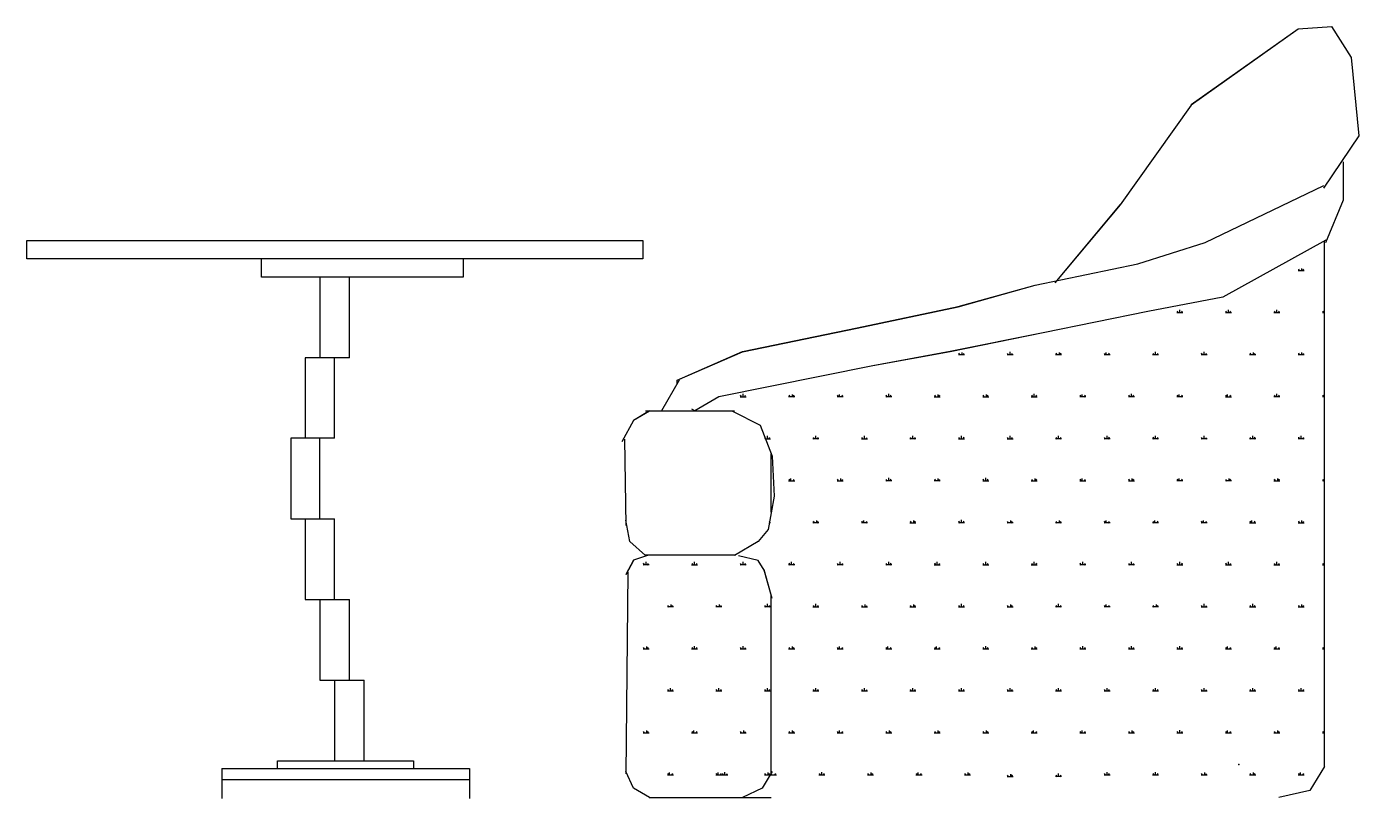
# Model space of a CAD drawing. Header units: inches. Extents: x 10 to 52.5, y 12.2 to 37.
# Drawn here: x 20.309 to 21.683, y 15.675 to 16.47 of the extents above; entities that cross this region are included whole.
import ezdxf

# ---------------------------------------------------------------- set-up
doc = ezdxf.new("R2010")
doc.units = ezdxf.units.IN
doc.header["$MEASUREMENT"] = 0
doc.layers.add('02', color=2, linetype='Continuous')
doc.layers.add('1', color=1, linetype='Continuous')

msp = doc.modelspace()

# ---------------------------------------------------------------- linework, layer by layer
at = {"layer": '02'}
for p, q in [((21.6194, 16.4675), (21.5094, 16.3893)), ((21.6194, 16.4674), (21.5094, 16.3892)), ((21.654, 16.4698), (21.6194, 16.4674)), ((21.6744, 16.4382), (21.654, 16.47)), ((21.6825, 16.3575), (21.6744, 16.4382)), ((21.5094, 16.3892), (21.436, 16.2865)), ((21.6458, 16.3036), (21.6825, 16.3574)), ((21.6662, 16.2914), (21.6662, 16.3306)), ((21.5236, 16.2475), (21.6458, 16.3062)), ((21.5236, 16.2474), (21.6458, 16.3061)), ((21.436, 16.2866), (21.3688, 16.206)), ((21.436, 16.2865), (21.3688, 16.2058)), ((21.6479, 16.2475), (21.6662, 16.2915)), ((21.4543, 16.2255), (21.5236, 16.2475)), ((21.4543, 16.2254), (21.5236, 16.2474)), ((21.6479, 16.25), (21.5419, 16.1913)), ((21.6466, 15.7075), (21.6466, 16.2493)), ((21.3484, 16.2035), (21.4543, 16.2255)), ((21.6257, 16.2183), (21.6195, 16.2183)), ((21.621, 16.2182), (21.62, 16.2199)), ((21.6234, 16.2182), (21.6234, 16.2208)), ((21.6242, 16.2183), (21.6252, 16.22)), ((21.269, 16.1815), (21.3484, 16.2035)), ((21.269, 16.1814), (21.3484, 16.2034)), ((21.5419, 16.1912), (21.4645, 16.1765)), ((21.5419, 16.1912), (21.5419, 16.1912)), ((21.1651, 16.1595), (21.269, 16.1815)), ((21.1651, 16.1594), (21.269, 16.1814)), ((21.4645, 16.1765), (21.3566, 16.1545)), ((21.496, 16.175), (21.495, 16.1767)), ((21.4976, 16.1749), (21.4976, 16.1781)), ((21.4992, 16.1749), (21.5002, 16.1766)), ((21.546, 16.175), (21.545, 16.1767)), ((21.546, 16.1749), (21.545, 16.1766)), ((21.5476, 16.1749), (21.5476, 16.1781)), ((21.5492, 16.1749), (21.5502, 16.1766)), ((21.596, 16.175), (21.595, 16.1767)), ((21.5976, 16.1749), (21.5976, 16.1781)), ((21.5992, 16.175), (21.6002, 16.1767)), ((21.646, 16.175), (21.645, 16.1767)), ((21.5007, 16.175), (21.4945, 16.175)), ((21.5507, 16.175), (21.5445, 16.175)), ((21.6007, 16.175), (21.5945, 16.175)), ((21.6466, 16.1749), (21.6445, 16.1749)), ((21.0469, 16.1351), (21.1651, 16.1595)), ((21.0469, 16.1349), (21.1651, 16.1594)), ((21.3566, 16.1546), (21.2608, 16.1351)), ((21.3566, 16.1545), (21.2608, 16.1349)), ((20.9797, 16.1057), (21.0469, 16.1351)), ((20.9797, 16.1056), (21.0469, 16.1349)), ((21.2608, 16.1351), (21.1814, 16.1204)), ((21.2608, 16.1349), (21.1814, 16.1203)), ((21.3226, 16.1316), (21.3226, 16.1348)), ((21.4726, 16.1316), (21.4726, 16.1348)), ((21.5226, 16.1316), (21.5226, 16.1348)), ((21.2757, 16.1316), (21.2695, 16.1316)), ((21.271, 16.1317), (21.27, 16.1334)), ((21.2734, 16.1316), (21.2734, 16.1342)), ((21.2742, 16.1316), (21.2752, 16.1333)), ((21.3257, 16.1316), (21.3195, 16.1316)), ((21.321, 16.1316), (21.32, 16.1333)), ((21.3242, 16.1316), (21.3252, 16.1333)), ((21.3757, 16.1317), (21.3695, 16.1317)), ((21.371, 16.1317), (21.37, 16.1334)), ((21.371, 16.1316), (21.37, 16.1333)), ((21.3734, 16.1316), (21.3734, 16.1342)), ((21.3742, 16.1317), (21.3752, 16.1334)), ((21.3742, 16.1316), (21.3752, 16.1333)), ((21.4257, 16.1317), (21.4195, 16.1317)), ((21.421, 16.1316), (21.42, 16.1333)), ((21.4218, 16.1316), (21.4218, 16.1342)), ((21.4242, 16.1317), (21.4252, 16.1334)), ((21.4757, 16.1316), (21.4695, 16.1316)), ((21.471, 16.1316), (21.47, 16.1333)), ((21.4742, 16.1316), (21.4752, 16.1333)), ((21.5257, 16.1317), (21.5195, 16.1317)), ((21.521, 16.1317), (21.52, 16.1334)), ((21.521, 16.1316), (21.52, 16.1333)), ((21.5242, 16.1317), (21.5252, 16.1334)), ((21.5242, 16.1316), (21.5252, 16.1333)), ((21.5757, 16.1317), (21.5695, 16.1317)), ((21.571, 16.1317), (21.57, 16.1334)), ((21.5734, 16.1316), (21.5734, 16.1342)), ((21.5742, 16.1316), (21.5752, 16.1333)), ((21.6257, 16.1317), (21.6195, 16.1317)), ((21.621, 16.1317), (21.62, 16.1334)), ((21.6234, 16.1316), (21.6234, 16.1342)), ((21.6242, 16.1316), (21.6252, 16.1333)), ((21.1814, 16.1204), (21.0224, 16.0886)), ((20.9817, 16.1057), (20.9634, 16.074)), ((20.9797, 16.1021), (20.9797, 16.1057)), ((21.0224, 16.0886), (20.998, 16.074)), ((21.0507, 16.0883), (21.0445, 16.0883)), ((21.046, 16.0884), (21.045, 16.0901)), ((21.046, 16.0883), (21.045, 16.09)), ((21.0476, 16.0883), (21.0476, 16.0915)), ((21.0492, 16.0884), (21.0502, 16.0901)), ((21.1007, 16.0884), (21.0945, 16.0884)), ((21.096, 16.0884), (21.095, 16.0901)), ((21.0984, 16.0883), (21.0984, 16.0909)), ((21.0992, 16.0884), (21.1002, 16.0901)), ((21.0992, 16.0883), (21.1002, 16.09)), ((21.1507, 16.0884), (21.1445, 16.0884)), ((21.146, 16.0884), (21.145, 16.0901)), ((21.1468, 16.0883), (21.1468, 16.0909)), ((21.1492, 16.0884), (21.1502, 16.0901)), ((21.2007, 16.0884), (21.1945, 16.0884)), ((21.196, 16.0884), (21.195, 16.0901)), ((21.196, 16.0883), (21.195, 16.09)), ((21.1976, 16.0883), (21.1976, 16.0915)), ((21.1992, 16.0884), (21.2002, 16.0901)), ((21.2507, 16.0883), (21.2445, 16.0883)), ((21.246, 16.0884), (21.245, 16.0901)), ((21.2484, 16.0883), (21.2484, 16.0909)), ((21.2492, 16.0884), (21.2502, 16.0901)), ((21.2492, 16.0883), (21.2502, 16.09)), ((21.3007, 16.0883), (21.2945, 16.0883)), ((21.296, 16.0884), (21.295, 16.0901)), ((21.2984, 16.0883), (21.2984, 16.0909)), ((21.2992, 16.0884), (21.3002, 16.0901)), ((21.3507, 16.0883), (21.3445, 16.0883)), ((21.346, 16.0884), (21.345, 16.0901)), ((21.3476, 16.0883), (21.3476, 16.0915)), ((21.3492, 16.0884), (21.3502, 16.0901)), ((21.4007, 16.0884), (21.3945, 16.0884)), ((21.396, 16.0884), (21.395, 16.0901)), ((21.3968, 16.0883), (21.3968, 16.0909)), ((21.3992, 16.0884), (21.4002, 16.0901)), ((21.3992, 16.0883), (21.4002, 16.09)), ((21.4507, 16.0884), (21.4445, 16.0884)), ((21.446, 16.0884), (21.445, 16.0901)), ((21.4476, 16.0883), (21.4476, 16.0915)), ((21.4492, 16.0884), (21.4502, 16.0901)), ((21.5007, 16.0884), (21.4945, 16.0884)), ((21.496, 16.0884), (21.495, 16.0901)), ((21.4968, 16.0883), (21.4968, 16.0909)), ((21.4992, 16.0884), (21.5002, 16.0901)), ((21.4992, 16.0883), (21.5002, 16.09)), ((21.5507, 16.0883), (21.5445, 16.0883)), ((21.546, 16.0884), (21.545, 16.0901)), ((21.5468, 16.0883), (21.5468, 16.0909)), ((21.5492, 16.0884), (21.5502, 16.0901)), ((21.5492, 16.0883), (21.5502, 16.09)), ((21.6007, 16.0884), (21.5945, 16.0884)), ((21.596, 16.0884), (21.595, 16.0901)), ((21.5976, 16.0883), (21.5976, 16.0915)), ((21.5992, 16.0884), (21.6002, 16.0901)), ((21.6466, 16.0884), (21.6445, 16.0884)), ((21.646, 16.0884), (21.645, 16.0901)), ((20.9511, 16.074), (20.9348, 16.0642)), ((20.9511, 16.0738), (20.9348, 16.064)), ((21.0387, 16.0738), (20.9471, 16.0738)), ((20.998, 16.074), (20.9949, 16.0756)), ((21.0367, 16.0738), (21.0652, 16.0592)), ((20.9348, 16.0642), (20.9226, 16.0422)), ((20.9348, 16.064), (20.9226, 16.042)), ((21.0652, 16.0593), (21.0775, 16.0275)), ((20.9253, 16.045), (20.9267, 15.9558)), ((21.071, 16.0449), (21.07, 16.0467)), ((21.0757, 16.0449), (21.0707, 16.0449)), ((21.0726, 16.0449), (21.0726, 16.0482)), ((21.0742, 16.0449), (21.0752, 16.0467)), ((21.1257, 16.0451), (21.1195, 16.0451)), ((21.121, 16.0449), (21.12, 16.0467)), ((21.1226, 16.0449), (21.1226, 16.0482)), ((21.1242, 16.0449), (21.1252, 16.0467)), ((21.1757, 16.0449), (21.1695, 16.0449)), ((21.171, 16.0449), (21.17, 16.0467)), ((21.1726, 16.0449), (21.1726, 16.0482)), ((21.1742, 16.0449), (21.1752, 16.0467)), ((21.2257, 16.0451), (21.2195, 16.0451)), ((21.221, 16.0449), (21.22, 16.0467)), ((21.2226, 16.0449), (21.2226, 16.0482)), ((21.2242, 16.0449), (21.2252, 16.0467)), ((21.2757, 16.0449), (21.2695, 16.0449)), ((21.271, 16.0449), (21.27, 16.0467)), ((21.2726, 16.0449), (21.2726, 16.0482)), ((21.2742, 16.0451), (21.2752, 16.0468)), ((21.2742, 16.0449), (21.2752, 16.0467)), ((21.3257, 16.0449), (21.3195, 16.0449)), ((21.321, 16.0449), (21.32, 16.0467)), ((21.3226, 16.0449), (21.3226, 16.0482)), ((21.3242, 16.0449), (21.3252, 16.0467)), ((21.3757, 16.0451), (21.3695, 16.0451)), ((21.371, 16.0449), (21.37, 16.0467)), ((21.3726, 16.0449), (21.3726, 16.0482)), ((21.3742, 16.0449), (21.3752, 16.0467)), ((21.4257, 16.0451), (21.4195, 16.0451)), ((21.421, 16.0449), (21.42, 16.0467)), ((21.4226, 16.0449), (21.4226, 16.0482)), ((21.4242, 16.0451), (21.4252, 16.0468)), ((21.4242, 16.0449), (21.4252, 16.0467)), ((21.4757, 16.0451), (21.4695, 16.0451)), ((21.471, 16.0451), (21.47, 16.0468)), ((21.471, 16.0449), (21.47, 16.0467)), ((21.4726, 16.0449), (21.4726, 16.0482)), ((21.4742, 16.0449), (21.4752, 16.0467)), ((21.5257, 16.0451), (21.5195, 16.0451)), ((21.521, 16.0449), (21.52, 16.0467)), ((21.5226, 16.0449), (21.5226, 16.0482)), ((21.5242, 16.0449), (21.5252, 16.0467)), ((21.5757, 16.0451), (21.5695, 16.0451)), ((21.571, 16.0449), (21.57, 16.0467)), ((21.5726, 16.0449), (21.5726, 16.0482)), ((21.5742, 16.0451), (21.5752, 16.0468)), ((21.5742, 16.0449), (21.5752, 16.0467)), ((21.6257, 16.0451), (21.6195, 16.0451)), ((21.621, 16.0451), (21.62, 16.0468)), ((21.621, 16.0449), (21.62, 16.0467)), ((21.6226, 16.0449), (21.6226, 16.0482)), ((21.6242, 16.0449), (21.6252, 16.0467)), ((21.0766, 15.9697), (21.0766, 16.0297)), ((21.0775, 16.0275), (21.0795, 15.986)), ((21.1007, 16.0016), (21.0945, 16.0016)), ((21.096, 16.0018), (21.095, 16.0035)), ((21.0968, 16.0016), (21.0968, 16.0043)), ((21.0992, 16.0016), (21.1002, 16.0034)), ((21.1507, 16.0016), (21.1445, 16.0016)), ((21.146, 16.0018), (21.145, 16.0035)), ((21.1484, 16.0016), (21.1484, 16.0043)), ((21.1492, 16.0016), (21.1502, 16.0034)), ((21.2007, 16.0018), (21.1945, 16.0018)), ((21.196, 16.0016), (21.195, 16.0034)), ((21.1976, 16.0016), (21.1976, 16.0049)), ((21.1992, 16.0018), (21.2002, 16.0035)), ((21.2507, 16.0018), (21.2445, 16.0018)), ((21.246, 16.0018), (21.245, 16.0035)), ((21.2484, 16.0016), (21.2484, 16.0043)), ((21.2492, 16.0016), (21.2502, 16.0034)), ((21.3007, 16.0016), (21.2945, 16.0016)), ((21.296, 16.0018), (21.295, 16.0035)), ((21.296, 16.0016), (21.295, 16.0034)), ((21.2976, 16.0016), (21.2976, 16.0049)), ((21.2992, 16.0018), (21.3002, 16.0035)), ((21.3507, 16.0016), (21.3445, 16.0016)), ((21.346, 16.0016), (21.345, 16.0034)), ((21.3484, 16.0016), (21.3484, 16.0043)), ((21.3492, 16.0018), (21.3502, 16.0035)), ((21.4007, 16.0016), (21.3945, 16.0016)), ((21.396, 16.0018), (21.395, 16.0035)), ((21.3968, 16.0016), (21.3968, 16.0043)), ((21.3992, 16.0016), (21.4002, 16.0034)), ((21.4507, 16.0016), (21.4445, 16.0016)), ((21.446, 16.0018), (21.445, 16.0035)), ((21.446, 16.0016), (21.445, 16.0034)), ((21.4484, 16.0016), (21.4484, 16.0043)), ((21.4492, 16.0018), (21.4502, 16.0035)), ((21.4492, 16.0016), (21.4502, 16.0034)), ((21.5007, 16.0018), (21.4945, 16.0018)), ((21.496, 16.0018), (21.495, 16.0035)), ((21.4968, 16.0016), (21.4968, 16.0043)), ((21.4992, 16.0018), (21.5002, 16.0035)), ((21.5507, 16.0018), (21.5445, 16.0018)), ((21.546, 16.0016), (21.545, 16.0034)), ((21.5484, 16.0016), (21.5484, 16.0043)), ((21.5492, 16.0018), (21.5502, 16.0035)), ((21.6007, 16.0016), (21.5945, 16.0016)), ((21.596, 16.0018), (21.595, 16.0035)), ((21.596, 16.0016), (21.595, 16.0034)), ((21.5984, 16.0016), (21.5984, 16.0043)), ((21.5992, 16.0018), (21.6002, 16.0035)), ((21.5992, 16.0016), (21.6002, 16.0034)), ((21.6466, 16.0018), (21.6445, 16.0018)), ((21.646, 16.0016), (21.645, 16.0034)), ((21.0795, 15.986), (21.0734, 15.9517)), ((20.9308, 15.9395), (20.9267, 15.9615)), ((21.0757, 15.9585), (21.0746, 15.9585)), ((21.0748, 15.9595), (21.0752, 15.9602)), ((21.0748, 15.9594), (21.0752, 15.9601)), ((21.1257, 15.9585), (21.1195, 15.9585)), ((21.121, 15.9585), (21.12, 15.9602)), ((21.121, 15.9583), (21.12, 15.9601)), ((21.1234, 15.9583), (21.1234, 15.961)), ((21.1242, 15.9583), (21.1252, 15.9601)), ((21.1757, 15.9585), (21.1695, 15.9585)), ((21.171, 15.9585), (21.17, 15.9602)), ((21.1718, 15.9583), (21.1718, 15.961)), ((21.1742, 15.9585), (21.1752, 15.9602)), ((21.1742, 15.9583), (21.1752, 15.9601)), ((21.2257, 15.9583), (21.2195, 15.9583)), ((21.221, 15.9585), (21.22, 15.9602)), ((21.2234, 15.9583), (21.2234, 15.961)), ((21.2242, 15.9585), (21.2252, 15.9602)), ((21.2757, 15.9585), (21.2695, 15.9585)), ((21.271, 15.9585), (21.27, 15.9602)), ((21.271, 15.9583), (21.27, 15.9601)), ((21.2726, 15.9583), (21.2726, 15.9616)), ((21.2742, 15.9585), (21.2752, 15.9602)), ((21.3257, 15.9585), (21.3195, 15.9585)), ((21.321, 15.9583), (21.32, 15.9601)), ((21.3234, 15.9583), (21.3234, 15.961)), ((21.3242, 15.9583), (21.3252, 15.9601)), ((21.3757, 15.9585), (21.3695, 15.9585)), ((21.371, 15.9583), (21.37, 15.9601)), ((21.3734, 15.9583), (21.3734, 15.961)), ((21.3742, 15.9583), (21.3752, 15.9601)), ((21.4257, 15.9585), (21.4195, 15.9585)), ((21.421, 15.9585), (21.42, 15.9602)), ((21.421, 15.9583), (21.42, 15.9601)), ((21.4218, 15.9583), (21.4218, 15.961)), ((21.4242, 15.9583), (21.4252, 15.9601)), ((21.4757, 15.9585), (21.4695, 15.9585)), ((21.471, 15.9583), (21.47, 15.9601)), ((21.4718, 15.9583), (21.4718, 15.961)), ((21.4742, 15.9585), (21.4752, 15.9602)), ((21.5257, 15.9585), (21.5195, 15.9585)), ((21.521, 15.9585), (21.52, 15.9602)), ((21.521, 15.9583), (21.52, 15.9601)), ((21.5218, 15.9583), (21.5218, 15.961)), ((21.5242, 15.9585), (21.5252, 15.9602)), ((21.5757, 15.9583), (21.5695, 15.9583)), ((21.571, 15.9585), (21.57, 15.9602)), ((21.571, 15.9583), (21.57, 15.9601)), ((21.5718, 15.9583), (21.5718, 15.961)), ((21.5742, 15.9585), (21.5752, 15.9602)), ((21.6257, 15.9583), (21.6195, 15.9583)), ((21.621, 15.9585), (21.62, 15.9602)), ((21.6234, 15.9583), (21.6234, 15.961)), ((21.6242, 15.9583), (21.6252, 15.9601)), ((21.0734, 15.9517), (21.0632, 15.9395)), ((21.0734, 15.9516), (21.0632, 15.9394)), ((20.9471, 15.9248), (20.9308, 15.9395)), ((21.0632, 15.9395), (21.0387, 15.9248)), ((20.9348, 15.92), (20.9267, 15.9053)), ((20.9348, 15.9198), (20.9267, 15.9052)), ((20.9491, 15.9248), (20.9348, 15.92)), ((20.9507, 15.9152), (20.9445, 15.9152)), ((20.946, 15.9152), (20.945, 15.9169)), ((20.946, 15.915), (20.945, 15.9168)), ((20.9462, 15.9256), (21.0401, 15.9256)), ((20.9476, 15.915), (20.9476, 15.9183)), ((20.9492, 15.915), (20.9502, 15.9168)), ((21.0007, 15.915), (20.9945, 15.915)), ((20.996, 15.915), (20.995, 15.9168)), ((20.9976, 15.915), (20.9976, 15.9183)), ((20.9992, 15.915), (21.0002, 15.9168)), ((21.0632, 15.9198), (21.0428, 15.9247)), ((21.0507, 15.9152), (21.0445, 15.9152)), ((21.046, 15.915), (21.045, 15.9168)), ((21.0476, 15.915), (21.0476, 15.9183)), ((21.0492, 15.9152), (21.0502, 15.9169)), ((21.0492, 15.915), (21.0502, 15.9168)), ((21.0693, 15.91), (21.0632, 15.9198)), ((21.1007, 15.9152), (21.0945, 15.9152)), ((21.096, 15.9152), (21.095, 15.9169)), ((21.096, 15.915), (21.095, 15.9168)), ((21.0976, 15.915), (21.0976, 15.9183)), ((21.0992, 15.915), (21.1002, 15.9168)), ((21.1507, 15.9152), (21.1445, 15.9152)), ((21.146, 15.915), (21.145, 15.9168)), ((21.1476, 15.915), (21.1476, 15.9183)), ((21.1492, 15.915), (21.1502, 15.9168)), ((21.2007, 15.9152), (21.1945, 15.9152)), ((21.196, 15.915), (21.195, 15.9168)), ((21.1976, 15.915), (21.1976, 15.9183)), ((21.1992, 15.9152), (21.2002, 15.9169)), ((21.1992, 15.915), (21.2002, 15.9168)), ((21.2507, 15.915), (21.2445, 15.915)), ((21.246, 15.9152), (21.245, 15.9169)), ((21.246, 15.915), (21.245, 15.9168)), ((21.2476, 15.915), (21.2476, 15.9183)), ((21.2492, 15.915), (21.2502, 15.9168)), ((21.3007, 15.915), (21.2945, 15.915)), ((21.296, 15.915), (21.295, 15.9168)), ((21.2976, 15.915), (21.2976, 15.9183)), ((21.2992, 15.915), (21.3002, 15.9168)), ((21.3507, 15.915), (21.3445, 15.915)), ((21.346, 15.915), (21.345, 15.9168)), ((21.3476, 15.915), (21.3476, 15.9183)), ((21.3492, 15.9152), (21.3502, 15.9169)), ((21.3492, 15.915), (21.3502, 15.9168)), ((21.4007, 15.9152), (21.3945, 15.9152)), ((21.396, 15.9152), (21.395, 15.9169)), ((21.396, 15.915), (21.395, 15.9168)), ((21.3976, 15.915), (21.3976, 15.9183)), ((21.3992, 15.915), (21.4002, 15.9168)), ((21.4507, 15.9152), (21.4445, 15.9152)), ((21.446, 15.915), (21.445, 15.9168)), ((21.4476, 15.915), (21.4476, 15.9183)), ((21.4492, 15.915), (21.4502, 15.9168)), ((21.5007, 15.915), (21.4945, 15.915)), ((21.496, 15.915), (21.495, 15.9168)), ((21.4976, 15.915), (21.4976, 15.9183)), ((21.4992, 15.9152), (21.5002, 15.9169)), ((21.4992, 15.915), (21.5002, 15.9168)), ((21.5507, 15.915), (21.5445, 15.915)), ((21.546, 15.9152), (21.545, 15.9169)), ((21.546, 15.915), (21.545, 15.9168)), ((21.5476, 15.915), (21.5476, 15.9183)), ((21.5492, 15.915), (21.5502, 15.9168)), ((21.6007, 15.915), (21.5945, 15.915)), ((21.596, 15.915), (21.595, 15.9168)), ((21.5976, 15.915), (21.5976, 15.9183)), ((21.5992, 15.915), (21.6002, 15.9168)), ((21.6466, 15.915), (21.6445, 15.915)), ((21.646, 15.915), (21.645, 15.9168)), ((20.9287, 15.9077), (20.9267, 15.6999)), ((21.0775, 15.8808), (21.0693, 15.9102)), ((21.0775, 15.8807), (21.0693, 15.91)), ((20.9734, 15.8717), (20.9734, 15.8744)), ((20.9742, 15.8719), (20.9752, 15.8736)), ((21.0234, 15.8717), (21.0234, 15.8744)), ((21.0242, 15.8719), (21.0252, 15.8736)), ((21.071, 15.8719), (21.07, 15.8736)), ((21.0726, 15.8717), (21.0726, 15.875)), ((21.0742, 15.8719), (21.0752, 15.8736)), ((21.0766, 15.7008), (21.0766, 15.8839)), ((21.121, 15.8719), (21.12, 15.8736)), ((21.1226, 15.8717), (21.1226, 15.875)), ((21.1242, 15.8719), (21.1252, 15.8736)), ((21.1734, 15.8717), (21.1734, 15.8744)), ((21.221, 15.8719), (21.22, 15.8736)), ((21.2234, 15.8717), (21.2234, 15.8744)), ((21.2242, 15.8719), (21.2252, 15.8736)), ((21.271, 15.8719), (21.27, 15.8736)), ((21.2726, 15.8717), (21.2726, 15.875)), ((21.3234, 15.8717), (21.3234, 15.8744)), ((21.3242, 15.8719), (21.3252, 15.8736)), ((21.371, 15.8719), (21.37, 15.8736)), ((21.3726, 15.8717), (21.3726, 15.875)), ((21.3742, 15.8719), (21.3752, 15.8736)), ((21.421, 15.8719), (21.42, 15.8736)), ((21.4218, 15.8717), (21.4218, 15.8744)), ((21.4242, 15.8719), (21.4252, 15.8736)), ((21.4734, 15.8717), (21.4734, 15.8744)), ((21.4742, 15.8719), (21.4752, 15.8736)), ((21.521, 15.8719), (21.52, 15.8736)), ((21.5226, 15.8717), (21.5226, 15.875)), ((21.5242, 15.8719), (21.5252, 15.8736)), ((21.571, 15.8719), (21.57, 15.8736)), ((21.5726, 15.8717), (21.5726, 15.875)), ((21.5742, 15.8719), (21.5752, 15.8736)), ((21.6234, 15.8717), (21.6234, 15.8744)), ((20.9757, 15.8719), (20.9695, 15.8719)), ((20.971, 15.8717), (20.97, 15.8735)), ((21.0257, 15.8719), (21.0195, 15.8719)), ((21.021, 15.8717), (21.02, 15.8735)), ((21.0757, 15.8719), (21.0695, 15.8719)), ((21.071, 15.8717), (21.07, 15.8735)), ((21.0742, 15.8717), (21.0752, 15.8735)), ((21.1257, 15.8717), (21.1195, 15.8717)), ((21.1757, 15.8717), (21.1695, 15.8717)), ((21.171, 15.8717), (21.17, 15.8735)), ((21.1742, 15.8717), (21.1752, 15.8735)), ((21.2257, 15.8717), (21.2195, 15.8717)), ((21.221, 15.8717), (21.22, 15.8735)), ((21.2242, 15.8717), (21.2252, 15.8735)), ((21.2757, 15.8717), (21.2695, 15.8717)), ((21.2742, 15.8717), (21.2752, 15.8735)), ((21.3257, 15.8717), (21.3195, 15.8717)), ((21.321, 15.8717), (21.32, 15.8735)), ((21.3757, 15.8719), (21.3695, 15.8719)), ((21.371, 15.8717), (21.37, 15.8735)), ((21.3742, 15.8717), (21.3752, 15.8735)), ((21.4257, 15.8719), (21.4195, 15.8719)), ((21.4757, 15.8719), (21.4695, 15.8719)), ((21.471, 15.8717), (21.47, 15.8735)), ((21.5257, 15.8717), (21.5195, 15.8717)), ((21.5242, 15.8717), (21.5252, 15.8735)), ((21.5757, 15.8717), (21.5695, 15.8717)), ((21.6257, 15.8717), (21.6195, 15.8717)), ((21.621, 15.8717), (21.62, 15.8735)), ((21.6242, 15.8717), (21.6252, 15.8735)), ((20.9507, 15.8286), (20.9445, 15.8286)), ((20.946, 15.8284), (20.945, 15.8302)), ((20.9484, 15.8284), (20.9484, 15.8311)), ((20.9492, 15.8286), (20.9502, 15.8303)), ((21.0007, 15.8286), (20.9945, 15.8286)), ((20.996, 15.8284), (20.995, 15.8302)), ((20.9976, 15.8284), (20.9976, 15.8317)), ((20.9992, 15.8286), (21.0002, 15.8303)), ((21.0507, 15.8286), (21.0445, 15.8286)), ((21.046, 15.8286), (21.045, 15.8303)), ((21.046, 15.8284), (21.045, 15.8302)), ((21.0476, 15.8284), (21.0476, 15.8317)), ((21.0492, 15.8286), (21.0502, 15.8303)), ((21.1007, 15.8284), (21.0945, 15.8284)), ((21.096, 15.8286), (21.095, 15.8303)), ((21.0984, 15.8284), (21.0984, 15.8311)), ((21.0992, 15.8284), (21.1002, 15.8302)), ((21.1507, 15.8286), (21.1445, 15.8286)), ((21.146, 15.8286), (21.145, 15.8303)), ((21.1468, 15.8284), (21.1468, 15.8311)), ((21.1492, 15.8286), (21.1502, 15.8303)), ((21.2007, 15.8284), (21.1945, 15.8284)), ((21.196, 15.8286), (21.195, 15.8303)), ((21.1968, 15.8284), (21.1968, 15.8311)), ((21.1992, 15.8284), (21.2002, 15.8302)), ((21.2507, 15.8284), (21.2445, 15.8284)), ((21.246, 15.8284), (21.245, 15.8302)), ((21.2468, 15.8284), (21.2468, 15.8311)), ((21.2492, 15.8286), (21.2502, 15.8303)), ((21.2492, 15.8284), (21.2502, 15.8302)), ((21.3007, 15.8284), (21.2945, 15.8284)), ((21.296, 15.8284), (21.295, 15.8302)), ((21.2976, 15.8284), (21.2976, 15.8317)), ((21.2992, 15.8286), (21.3002, 15.8303)), ((21.3507, 15.8284), (21.3445, 15.8284)), ((21.346, 15.8286), (21.345, 15.8303)), ((21.3484, 15.8284), (21.3484, 15.8311)), ((21.3492, 15.8286), (21.3502, 15.8303)), ((21.4007, 15.8286), (21.3945, 15.8286)), ((21.396, 15.8286), (21.395, 15.8303)), ((21.396, 15.8284), (21.395, 15.8302)), ((21.3976, 15.8284), (21.3976, 15.8317)), ((21.3992, 15.8286), (21.4002, 15.8303)), ((21.3992, 15.8284), (21.4002, 15.8302)), ((21.4507, 15.8286), (21.4445, 15.8286)), ((21.446, 15.8284), (21.445, 15.8302)), ((21.4476, 15.8284), (21.4476, 15.8317)), ((21.4492, 15.8286), (21.4502, 15.8303)), ((21.4492, 15.8284), (21.4502, 15.8302)), ((21.5007, 15.8284), (21.4945, 15.8284)), ((21.496, 15.8286), (21.495, 15.8303)), ((21.4976, 15.8284), (21.4976, 15.8317)), ((21.4992, 15.8286), (21.5002, 15.8303)), ((21.5507, 15.8284), (21.5445, 15.8284)), ((21.546, 15.8286), (21.545, 15.8303)), ((21.546, 15.8284), (21.545, 15.8302)), ((21.5468, 15.8284), (21.5468, 15.8311)), ((21.5492, 15.8286), (21.5502, 15.8303)), ((21.5492, 15.8284), (21.5502, 15.8302)), ((21.6007, 15.8284), (21.5945, 15.8284)), ((21.596, 15.8284), (21.595, 15.8302)), ((21.5968, 15.8284), (21.5968, 15.8311)), ((21.5992, 15.8284), (21.6002, 15.8302)), ((21.6466, 15.8286), (21.6445, 15.8286)), ((21.646, 15.8284), (21.645, 15.8302)), ((20.9757, 15.7851), (20.9695, 15.7851)), ((20.971, 15.7851), (20.97, 15.7869)), ((20.9726, 15.7851), (20.9726, 15.7884)), ((20.9742, 15.7853), (20.9752, 15.787)), ((21.0257, 15.7851), (21.0195, 15.7851)), ((21.021, 15.7851), (21.02, 15.7869)), ((21.0226, 15.7851), (21.0226, 15.7884)), ((21.0242, 15.7851), (21.0252, 15.7869)), ((21.0757, 15.7853), (21.0695, 15.7853)), ((21.071, 15.7851), (21.07, 15.7869)), ((21.0726, 15.7851), (21.0726, 15.7884)), ((21.0742, 15.7853), (21.0752, 15.787)), ((21.0742, 15.7851), (21.0752, 15.7869)), ((21.1257, 15.7851), (21.1195, 15.7851)), ((21.121, 15.7851), (21.12, 15.7869)), ((21.1226, 15.7851), (21.1226, 15.7884)), ((21.1242, 15.7853), (21.1252, 15.787)), ((21.1757, 15.7851), (21.1695, 15.7851)), ((21.171, 15.7851), (21.17, 15.7869)), ((21.1726, 15.7851), (21.1726, 15.7884)), ((21.1742, 15.7853), (21.1752, 15.787)), ((21.2257, 15.7851), (21.2195, 15.7851)), ((21.221, 15.7853), (21.22, 15.787)), ((21.221, 15.7851), (21.22, 15.7869)), ((21.2226, 15.7851), (21.2226, 15.7884)), ((21.2242, 15.7853), (21.2252, 15.787)), ((21.2757, 15.7853), (21.2695, 15.7853)), ((21.271, 15.7853), (21.27, 15.787)), ((21.2726, 15.7851), (21.2726, 15.7884)), ((21.2742, 15.7853), (21.2752, 15.787)), ((21.3257, 15.7853), (21.3195, 15.7853)), ((21.321, 15.7853), (21.32, 15.787)), ((21.3226, 15.7851), (21.3226, 15.7884)), ((21.3242, 15.7853), (21.3252, 15.787)), ((21.3757, 15.7853), (21.3695, 15.7853)), ((21.371, 15.7853), (21.37, 15.787)), ((21.371, 15.7851), (21.37, 15.7869)), ((21.3726, 15.7851), (21.3726, 15.7884)), ((21.3742, 15.7851), (21.3752, 15.7869)), ((21.4257, 15.7853), (21.4195, 15.7853)), ((21.421, 15.7853), (21.42, 15.787)), ((21.4226, 15.7851), (21.4226, 15.7884)), ((21.4242, 15.7853), (21.4252, 15.787)), ((21.4242, 15.7851), (21.4252, 15.7869)), ((21.4757, 15.7851), (21.4695, 15.7851)), ((21.471, 15.7851), (21.47, 15.7869)), ((21.4726, 15.7851), (21.4726, 15.7884)), ((21.4742, 15.7851), (21.4752, 15.7869)), ((21.5257, 15.7851), (21.5195, 15.7851)), ((21.521, 15.7853), (21.52, 15.787)), ((21.521, 15.7851), (21.52, 15.7869)), ((21.5226, 15.7851), (21.5226, 15.7884)), ((21.5242, 15.7853), (21.5252, 15.787)), ((21.5757, 15.7851), (21.5695, 15.7851)), ((21.571, 15.7851), (21.57, 15.7869)), ((21.5726, 15.7851), (21.5726, 15.7884)), ((21.5742, 15.7853), (21.5752, 15.787)), ((21.5742, 15.7851), (21.5752, 15.7869)), ((21.6257, 15.7853), (21.6195, 15.7853)), ((21.621, 15.7853), (21.62, 15.787)), ((21.6226, 15.7851), (21.6226, 15.7884)), ((21.6242, 15.7853), (21.6252, 15.787)), ((20.9507, 15.7418), (20.9445, 15.7418)), ((20.946, 15.742), (20.945, 15.7437)), ((20.9484, 15.7418), (20.9484, 15.7445)), ((20.9492, 15.742), (20.9502, 15.7437)), ((20.9492, 15.7418), (20.9502, 15.7436)), ((21.0007, 15.742), (20.9945, 15.742)), ((20.996, 15.742), (20.995, 15.7437)), ((20.9968, 15.7418), (20.9968, 15.7445)), ((20.9992, 15.742), (21.0002, 15.7437)), ((21.0507, 15.742), (21.0445, 15.742)), ((21.046, 15.742), (21.045, 15.7437)), ((21.046, 15.7418), (21.045, 15.7436)), ((21.0484, 15.7418), (21.0484, 15.7445)), ((21.0492, 15.742), (21.0502, 15.7437)), ((21.0492, 15.7418), (21.0502, 15.7436)), ((21.1007, 15.7418), (21.0945, 15.7418)), ((21.096, 15.742), (21.095, 15.7437)), ((21.0984, 15.7418), (21.0984, 15.7445)), ((21.0992, 15.742), (21.1002, 15.7437)), ((21.0992, 15.7418), (21.1002, 15.7436)), ((21.1507, 15.742), (21.1445, 15.742)), ((21.146, 15.7418), (21.145, 15.7436)), ((21.1468, 15.7418), (21.1468, 15.7445)), ((21.1492, 15.742), (21.1502, 15.7437)), ((21.2007, 15.7418), (21.1945, 15.7418)), ((21.196, 15.742), (21.195, 15.7437)), ((21.196, 15.7418), (21.195, 15.7436)), ((21.1984, 15.7418), (21.1984, 15.7445)), ((21.1992, 15.7418), (21.2002, 15.7436)), ((21.2507, 15.7418), (21.2445, 15.7418)), ((21.246, 15.7418), (21.245, 15.7436)), ((21.2484, 15.7418), (21.2484, 15.7445)), ((21.2492, 15.742), (21.2502, 15.7437)), ((21.2492, 15.7418), (21.2502, 15.7436)), ((21.3007, 15.742), (21.2945, 15.742)), ((21.296, 15.742), (21.295, 15.7437)), ((21.2984, 15.7418), (21.2984, 15.7445)), ((21.2992, 15.742), (21.3002, 15.7437)), ((21.3507, 15.7418), (21.3445, 15.7418)), ((21.346, 15.742), (21.345, 15.7437)), ((21.346, 15.7418), (21.345, 15.7436)), ((21.3468, 15.7418), (21.3468, 15.7445)), ((21.3492, 15.742), (21.3502, 15.7437)), ((21.4007, 15.742), (21.3945, 15.742)), ((21.396, 15.742), (21.395, 15.7437)), ((21.3968, 15.7418), (21.3968, 15.7445)), ((21.3992, 15.742), (21.4002, 15.7437)), ((21.4507, 15.7418), (21.4445, 15.7418)), ((21.446, 15.742), (21.445, 15.7437)), ((21.4484, 15.7418), (21.4484, 15.7445)), ((21.4492, 15.7418), (21.4502, 15.7436)), ((21.5007, 15.7418), (21.4945, 15.7418)), ((21.496, 15.742), (21.495, 15.7437)), ((21.496, 15.7418), (21.495, 15.7436)), ((21.4976, 15.7418), (21.4976, 15.7451)), ((21.4992, 15.742), (21.5002, 15.7437)), ((21.5507, 15.7418), (21.5445, 15.7418)), ((21.546, 15.742), (21.545, 15.7437)), ((21.5468, 15.7418), (21.5468, 15.7445)), ((21.5492, 15.742), (21.5502, 15.7437)), ((21.6007, 15.7418), (21.5945, 15.7418)), ((21.596, 15.7418), (21.595, 15.7436)), ((21.5984, 15.7418), (21.5984, 15.7445)), ((21.5992, 15.742), (21.6002, 15.7437)), ((21.5992, 15.7418), (21.6002, 15.7436)), ((21.6466, 15.742), (21.6445, 15.742)), ((21.646, 15.742), (21.645, 15.7437)), ((21.646, 15.7418), (21.645, 15.7436)), ((20.5105, 15.7056), (20.5105, 15.6747)), ((20.7655, 15.7056), (20.7655, 15.6747)), ((20.9348, 15.6851), (20.9267, 15.7023)), ((20.9757, 15.6985), (20.9695, 15.6985)), ((20.971, 15.6985), (20.97, 15.7003)), ((20.9718, 15.6985), (20.9718, 15.7012)), ((20.9742, 15.6987), (20.9752, 15.7004)), ((20.9742, 15.6985), (20.9752, 15.7003)), ((21.0319, 15.6987), (21.0195, 15.6987)), ((21.021, 15.6987), (21.02, 15.7004)), ((21.021, 15.6985), (21.02, 15.7003)), ((21.0218, 15.6985), (21.0218, 15.7012)), ((21.0242, 15.6985), (21.0252, 15.7003)), ((21.0272, 15.6987), (21.0262, 15.7004)), ((21.0288, 15.6985), (21.0288, 15.7018)), ((21.0303, 15.6987), (21.0313, 15.7004)), ((21.0303, 15.6985), (21.0313, 15.7003)), ((21.0775, 15.7023), (21.0673, 15.6851)), ((21.0819, 15.6987), (21.0695, 15.6987)), ((21.071, 15.6985), (21.07, 15.7003)), ((21.0734, 15.6985), (21.0734, 15.7012)), ((21.0742, 15.6987), (21.0752, 15.7004)), ((21.0772, 15.6987), (21.0762, 15.7004)), ((21.0772, 15.6985), (21.0762, 15.7003)), ((21.0803, 15.6987), (21.0813, 15.7004)), ((21.1319, 15.6985), (21.1256, 15.6985)), ((21.1272, 15.6987), (21.1262, 15.7004)), ((21.1288, 15.6985), (21.1288, 15.7018)), ((21.1303, 15.6985), (21.1313, 15.7003)), ((21.1819, 15.6987), (21.1756, 15.6987)), ((21.1772, 15.6987), (21.1762, 15.7004)), ((21.1795, 15.6985), (21.1795, 15.7012)), ((21.1803, 15.6987), (21.1813, 15.7004)), ((21.1803, 15.6985), (21.1813, 15.7003)), ((21.2319, 15.6985), (21.2256, 15.6985)), ((21.2272, 15.6987), (21.2262, 15.7004)), ((21.2272, 15.6985), (21.2262, 15.7003)), ((21.228, 15.6985), (21.228, 15.7012)), ((21.2303, 15.6985), (21.2313, 15.7003)), ((21.2819, 15.6985), (21.2756, 15.6985)), ((21.2772, 15.6985), (21.2762, 15.7003)), ((21.2795, 15.6985), (21.2795, 15.7012)), ((21.2803, 15.6987), (21.2813, 15.7004)), ((21.3257, 15.697), (21.3195, 15.697)), ((21.321, 15.697), (21.32, 15.6987)), ((21.3234, 15.697), (21.3234, 15.6996)), ((21.3242, 15.6971), (21.3252, 15.6988)), ((21.3242, 15.697), (21.3252, 15.6987)), ((21.3757, 15.6971), (21.3695, 15.6971)), ((21.371, 15.697), (21.37, 15.6987)), ((21.3726, 15.697), (21.3726, 15.7002)), ((21.3742, 15.697), (21.3752, 15.6987)), ((21.4257, 15.6987), (21.4195, 15.6987)), ((21.421, 15.6985), (21.42, 15.7003)), ((21.4226, 15.6985), (21.4226, 15.7018)), ((21.4242, 15.6987), (21.4252, 15.7004)), ((21.4242, 15.6985), (21.4252, 15.7003)), ((21.4757, 15.6987), (21.4695, 15.6987)), ((21.471, 15.6987), (21.47, 15.7004)), ((21.471, 15.6985), (21.47, 15.7003)), ((21.4726, 15.6985), (21.4726, 15.7018)), ((21.4742, 15.6987), (21.4752, 15.7004)), ((21.5257, 15.6987), (21.5195, 15.6987)), ((21.521, 15.6987), (21.52, 15.7004)), ((21.5234, 15.6985), (21.5234, 15.7012)), ((21.5242, 15.6985), (21.5252, 15.7003)), ((21.5757, 15.6985), (21.5695, 15.6985)), ((21.571, 15.6985), (21.57, 15.7003)), ((21.5734, 15.6985), (21.5734, 15.7012)), ((21.5742, 15.6987), (21.5752, 15.7004)), ((21.5742, 15.6985), (21.5752, 15.7003)), ((21.6257, 15.6985), (21.6195, 15.6985)), ((21.621, 15.6987), (21.62, 15.7004)), ((21.6218, 15.6985), (21.6218, 15.7012)), ((21.6242, 15.6985), (21.6252, 15.7003)), ((21.6466, 15.7076), (21.6316, 15.6828)), ((20.9511, 15.6755), (20.9348, 15.6853)), ((21.0673, 15.6853), (21.0469, 15.6755)), ((21.6316, 15.6828), (21.5996, 15.6756)), ((20.9509, 15.6755), (21.0766, 15.6755))]:
    msp.add_line(p, q, dxfattribs=at)
msp.add_lwpolyline([(20.3094, 16.2497), (20.9441, 16.2497), (20.9441, 16.2308), (20.3094, 16.2308)], close=True, dxfattribs=at)
for points in [[(20.759, 16.2308), (20.759, 16.2119), (20.5512, 16.2119), (20.5512, 16.2308)], [(20.6116, 16.2119), (20.6116, 16.1288)], [(20.6419, 16.1288), (20.6419, 16.2119)], [(20.6419, 16.1288), (20.5965, 16.1288), (20.5965, 16.0458)], [(20.6267, 16.0458), (20.6267, 16.1288)], [(20.6267, 16.0458), (20.5814, 16.0458), (20.5814, 15.9627), (20.6267, 15.9627)], [(20.6116, 15.9627), (20.6116, 16.0458)], [(20.5965, 15.9627), (20.5965, 15.8796), (20.6419, 15.8796)], [(20.6267, 15.8796), (20.6267, 15.9627)], [(20.6116, 15.8796), (20.6116, 15.7965), (20.657, 15.7965)], [(20.6419, 15.7965), (20.6419, 15.8796)], [(20.6267, 15.7965), (20.6267, 15.7134)], [(20.657, 15.7134), (20.657, 15.7965)], [(20.568, 15.7056), (20.568, 15.7134), (20.708, 15.7134), (20.708, 15.7056)], [(20.5105, 15.7056), (20.7655, 15.7056)], [(20.7655, 15.6938), (20.5105, 15.6938)]]:
    msp.add_lwpolyline(points, dxfattribs=at)
at = {"layer": '1'}
msp.add_point((21.5584, 15.7095), dxfattribs=at)

doc.saveas('drawing.dxf')
